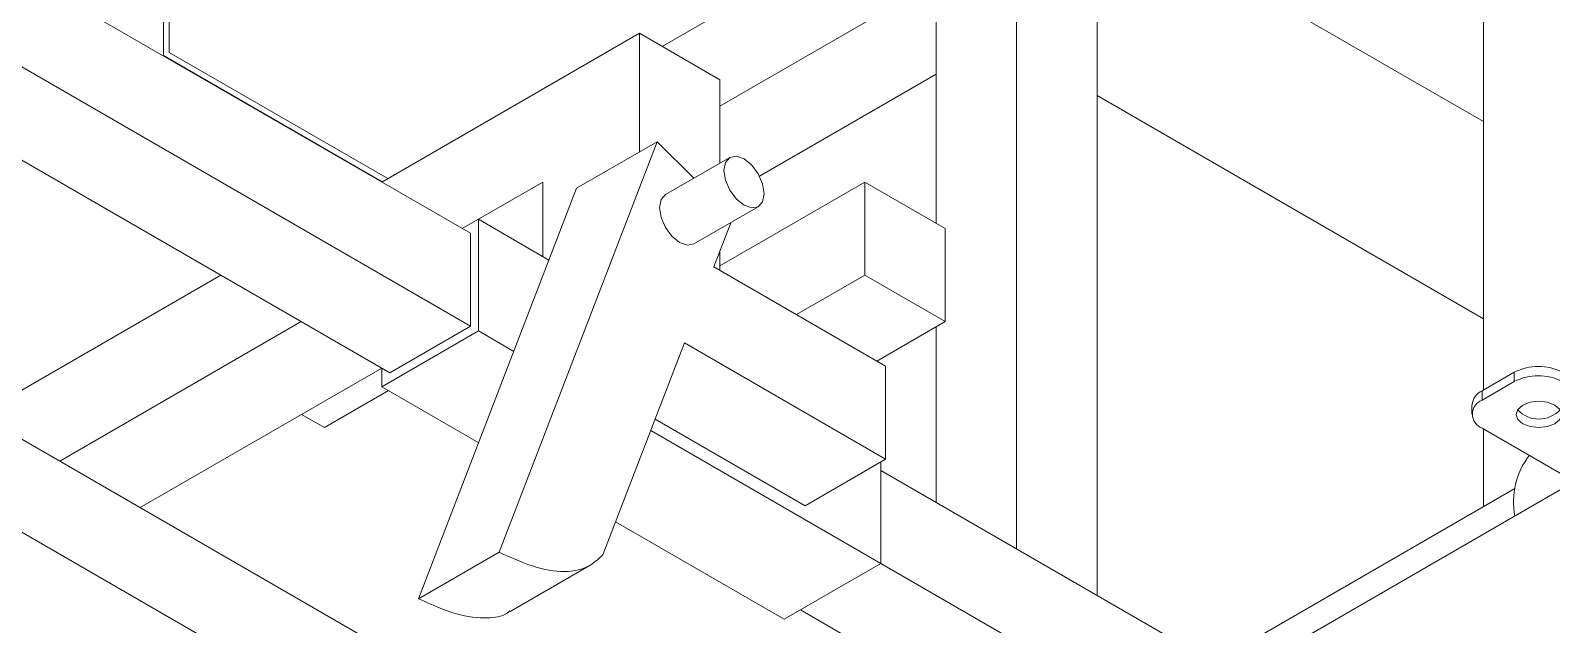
# Model space of a CAD drawing. Header units: millimetres. Extents: x 0 to 1189, y 0 to 841.
# Drawn here: x 817.84 to 844.57, y 161.14 to 171.57 of the extents above; entities that cross this region are included whole.
import ezdxf

# ---------------------------------------------------------------- set-up
doc = ezdxf.new("R2010")
doc.units = ezdxf.units.MM

msp = doc.modelspace()

# ---------------------------------------------------------------- linework, layer by layer
at = {"color": 7, "linetype": 'Continuous', "lineweight": 15}
for p, q in [((856.95, 187.455), (828.945, 171.288)), ((799.807, 182.884), (825.574, 168.009)), ((799.807, 181.251), (825.574, 166.376)), ((843.374, 177.985), (843.374, 165.256)), ((820.181, 171.127), (820.181, 175.146)), ((820.28, 175.164), (820.28, 171.184)), ((835.171, 173.25), (835.171, 162.468)), ((843.374, 169.97), (837.846, 173.161)), ((833.757, 172.433), (829.958, 170.24)), ((833.757, 172.433), (833.757, 168.183)), ((836.586, 172.433), (836.586, 161.652)), ((828.544, 171.52), (824.017, 168.907)), ((828.544, 169.436), (828.544, 171.52)), ((829.958, 170.704), (828.544, 171.52)), ((820.181, 171.127), (820.176, 171.125)), ((824.022, 168.91), (820.181, 171.127)), ((820.28, 171.184), (824.121, 168.967)), ((833.757, 170.8), (830.655, 169.009)), ((815.363, 170.637), (824.16, 165.559)), ((829.958, 169.239), (829.958, 170.704)), ((836.586, 170.424), (843.374, 166.506)), ((828.856, 169.616), (826.079, 162.409)), ((828.856, 169.616), (827.441, 168.8)), ((828.856, 169.616), (829.499, 168.974)), ((830.132, 169.34), (829.001, 168.687)), ((827.441, 168.8), (824.665, 161.593)), ((826.847, 168.907), (825.432, 168.091)), ((826.847, 168.907), (826.847, 167.601)), ((832.503, 168.907), (829.958, 167.438)), ((832.503, 167.274), (832.503, 168.907)), ((832.503, 168.907), (833.918, 168.091)), ((829.501, 167.821), (830.632, 168.474)), ((843.345, 149.586), (811.121, 168.188)), ((825.432, 168.091), (825.715, 168.254)), ((825.715, 168.254), (825.715, 166.294)), ((825.715, 168.254), (826.955, 167.538)), ((829.849, 167.419), (830.148, 168.194)), ((825.574, 168.009), (825.574, 166.376)), ((833.918, 166.458), (833.918, 168.091)), ((829.958, 167.438), (829.958, 167.702)), ((843.345, 147.953), (809.706, 167.372)), ((832.87, 165.675), (829.849, 167.419)), ((829.958, 167.438), (829.958, 167.356)), ((821.189, 167.274), (816.946, 164.825)), ((832.503, 167.274), (831.301, 166.58)), ((833.918, 166.458), (832.503, 167.274)), ((822.603, 166.458), (818.361, 164.009)), ((825.715, 166.294), (824.018, 165.314)), ((825.574, 166.376), (824.16, 165.559)), ((825.715, 166.294), (826.338, 165.935)), ((833.918, 166.458), (832.716, 165.764)), ((833.757, 166.365), (833.757, 163.285)), ((827.901, 162.364), (829.334, 166.083)), ((829.334, 166.083), (832.87, 164.042)), ((824.017, 165.641), (819.775, 163.192)), ((824.018, 165.314), (824.018, 165.641)), ((832.87, 164.042), (832.87, 165.675)), ((843.348, 165.241), (843.914, 165.568)), ((843.914, 165.568), (843.914, 165.405)), ((824.136, 165.246), (823.009, 164.596)), ((824.018, 165.314), (825.72, 164.332)), ((843.348, 165.078), (843.914, 165.405)), ((843.348, 165.241), (843.348, 165.078)), ((843.172, 164.997), (843.172, 164.833)), ((822.608, 164.828), (823.009, 164.596)), ((828.819, 164.747), (831.455, 163.225)), ((828.742, 164.547), (832.786, 162.212)), ((844.974, 163.649), (843.348, 164.588)), ((843.374, 164.573), (843.374, 163.211)), ((832.87, 164.042), (831.455, 163.225)), ((832.786, 163.994), (832.786, 162.212)), ((832.786, 163.845), (849.304, 154.31)), ((844.974, 163.649), (839.05, 160.229)), ((843.922, 163.527), (838.63, 160.472)), ((828.125, 162.944), (831.089, 161.232)), ((826.079, 162.409), (824.665, 161.593)), ((826.275, 161.37), (827.689, 162.186)), ((832.786, 162.212), (831.089, 161.232)), ((832.786, 162.212), (867.689, 142.063)), ((831.372, 161.396), (864.861, 142.063))]:
    msp.add_line(p, q, dxfattribs=at)
at = {"color": 7, "linetype": 'Continuous', "lineweight": 15, "flags": 128}
for points in [[(830.736, 168.703), (830.709, 168.875), (830.632, 169.051), (830.517, 169.206), (830.382, 169.315), (830.247, 169.362), (830.132, 169.34), (830.055, 169.252), (830.029, 169.111), (830.055, 168.939), (830.132, 168.763), (830.247, 168.608), (830.382, 168.499), (830.517, 168.452), (830.632, 168.474), (830.709, 168.562), (830.736, 168.703)], [(829.001, 168.687), (829.001, 168.687), (828.924, 168.599), (828.897, 168.458), (828.924, 168.286), (829.001, 168.11), (829.115, 167.955), (829.251, 167.846), (829.386, 167.799), (829.501, 167.821)], [(844.064, 164.991), (844.194, 165.041), (844.347, 165.059), (844.5, 165.041), (844.63, 164.991), (844.717, 164.916), (844.747, 164.828), (844.717, 164.74), (844.63, 164.665), (844.5, 164.615), (844.347, 164.597), (844.194, 164.615), (844.064, 164.665), (843.977, 164.74), (843.947, 164.828), (843.977, 164.916), (844.064, 164.991)]]:
    msp.add_lwpolyline(points, dxfattribs=at)
at = {"color": 7, "linetype": 'Continuous', "lineweight": 15}
for centre, radius, start, end in [((844.338, 164.749), 0.922, 62.6094, 117.3908), ((844.338, 164.586), 0.922, 62.6094, 117.3908), ((843.473, 164.967), 0.302, 114.3732, 174.3057), ((843.441, 164.833), 0.262, 110.7832, 249.2163), ((844.347, 165.259), 0.512, 223.0254, 316.9744), ((845.24, 163.293), 1.339, 142.4627, 190.7538)]:
    msp.add_arc(centre, radius, start, end, dxfattribs=at)
for points, knots in [([(826.079, 162.409), (826.303, 162.307), (826.722, 162.116), (827.251, 162.045), (827.647, 162.129), (827.817, 162.286), (827.901, 162.364)], [0, 0, 0, 0, 0.3224228, 0.6020333, 0.8032842, 1, 1, 1, 1]), ([(824.665, 161.593), (824.89, 161.49), (825.31, 161.297), (825.832, 161.237), (826.147, 161.279), (826.253, 161.366), (826.269, 161.379)], [0, 0, 0, 0, 0.383906, 0.716836, 0.956464, 1, 1, 1, 1])]:
    msp.add_open_spline(points, degree=3, knots=knots, dxfattribs=at)

doc.saveas('drawing.dxf')
